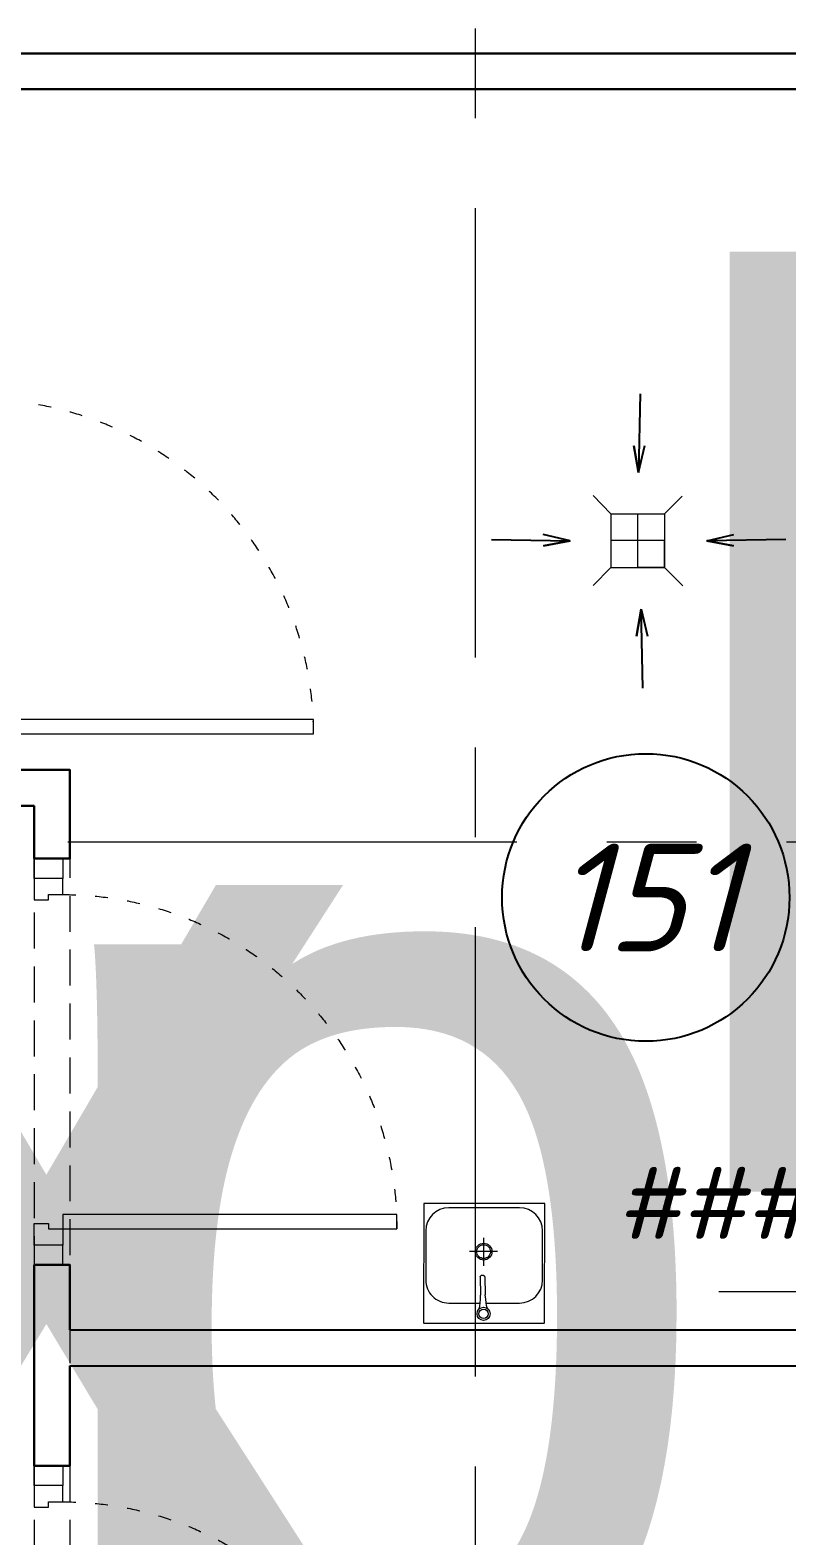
# Model space of a CAD drawing. Header units: millimetres. Extents: x -9096648 to 8741128, y -70248 to 735163.
# Drawn here: x -210473 to -208366, y 110670 to 114858 of the extents above; entities that cross this region are included whole.
import ezdxf
from ezdxf import colors
from ezdxf.entities.mleader import LeaderData, LeaderLine
from ezdxf.enums import TextEntityAlignment as Align
from ezdxf.math import Vec2, Vec3

# ---------------------------------------------------------------- set-up
doc = ezdxf.new("R2018")
doc.units = ezdxf.units.MM
for name, pattern in [('ACAD_ISO03W100', [30, 12, -18]), ('ADSK_Штриховая_ш2 п1', [3, 2, -1]), ('CENTER', [2, 1.25, -0.25, 0.25, -0.25])]:
    doc.linetypes.add(name, pattern=pattern)
for name, color, linetype, lineweight in [('АР_Двери', 5, 'Continuous', 18), ('АР_Маркер экспликации', 239, 'Continuous', 13), ('АР_Номер помещения', 1, 'Continuous', 25), ('АР_Оси', 193, 'Continuous', 9), ('АР_Отметки', 250, 'Continuous', 15), ('АР_Перегородки газоблок', 165, 'Continuous', 30), ('АР_Помещения_площадь', 19, 'Continuous', 9), ('АР_тонкая линия', 250, 'Continuous', 0), ('ТХ_пищеблок', 30, 'Continuous', 20)]:
    doc.layers.add(name, color=color, linetype=linetype, lineweight=lineweight)
doc.layers.add('АР_Названия помещений', color=124, linetype='Continuous', lineweight=5, plot=False)
doc.layers.add('ТХ_ВК_оборуд.ТХ', color=250, linetype='Continuous')
doc.layers.add('ТХ_ВК_трапы', color=5, linetype='Continuous')
doc.styles.add('ISOCPEUR', font='isocpeui.ttf', dxfattribs={"height": 250})
doc.styles.get("Standard").update_dxf_attribs({"font": 'arial.ttf'})

# ---------------------------------------------------------------- blocks, each defined once
blk = doc.blocks.new('*U1988')
at = {"color": 8}
for points in [[(0, 0), (0, -80), (55, -80), (55, 0), (0, 0)], [(55, -80), (55, 0), (115, 0), (115, -40), (100, -40), (100, -80), (55, -80)], [(1075, -80), (1075, 0), (1015, 0), (1015, -40), (1030, -40), (1030, -80), (1075, -80)], [(1130, 0), (1130, -80), (1075, -80), (1075, 0), (1130, 0)]]:
    blk.add_lwpolyline(points, dxfattribs=at)
blk.add_lwpolyline([(100, -80), (100, -1010), (140, -1010), (140, -80)], close=True, dxfattribs=at)
at = {"color": 8, "linetype": 'ACAD_ISO03W100', "ltscale": 3}
blk.add_arc((100, -80), 930, 270, 0, dxfattribs=at)
blk = doc.blocks.new('*U1987')
at = {"color": 8}
for points in [[(-55, -80), (-55, 0), (-115, 0), (-115, -40), (-100, -40), (-100, -80), (-55, -80)], [(0, 0), (0, -80), (-55, -80), (-55, 0), (0, 0)], [(-1130, 0), (-1130, -80), (-1075, -80), (-1075, 0), (-1130, 0)], [(-1075, -80), (-1075, 0), (-1015, 0), (-1015, -40), (-1030, -40), (-1030, -80), (-1075, -80)]]:
    blk.add_lwpolyline(points, dxfattribs=at)
blk.add_lwpolyline([(-100, -80), (-100, -1010), (-140, -1010), (-140, -80)], close=True, dxfattribs=at)
at = {"color": 8, "linetype": 'ACAD_ISO03W100', "ltscale": 3}
blk.add_arc((-100, -80), 930, 180, 270, dxfattribs=at)
blk = doc.blocks.new('*U2302')
at = {"color": 8, "style": 'ISOCPEUR', "flags": 1}
blk.add_attdef('КАТЕГОРИЯ', (-499.2, -2092.2), '', height=250, dxfattribs=at)
at = {"layer": 'АР_Номер помещения', "color": 8, "style": 'ISOCPEUR'}
blk.add_attdef('НОМЕР_ПОМЕЩЕНИЯ', text='', height=300, dxfattribs=at).set_placement((2520.3, -1416.1), align=Align.MIDDLE_CENTER)
at = {"layer": 'АР_Помещения_площадь', "color": 8, "lineweight": 30, "flags": 104}
blk.add_attdef('ИМЯ_ПОМЕЩЕНИЯ', text='', height=100, dxfattribs=at).set_placement((157.6, 1217.1), align=Align.MIDDLE_CENTER)
at = {"layer": 'АР_Помещения_площадь', "color": 8, "style": 'ISOCPEUR'}
blk.add_attdef('ПЛОЩАДЬ_ПОМЕЩЕНИЯ', text='', height=200, dxfattribs=at).set_placement((1399.1, -2454.1), align=Align.MIDDLE_RIGHT)
blk = doc.blocks.new('*U2305')
at = {"color": 8, "style": 'ISOCPEUR', "flags": 1}
blk.add_attdef('КАТЕГОРИЯ', (-499.2, -2092.2), '', height=250, dxfattribs=at)
at = {"layer": 'АР_Номер помещения', "color": 8, "style": 'ISOCPEUR'}
blk.add_attdef('НОМЕР_ПОМЕЩЕНИЯ', text='', height=300, dxfattribs=at).set_placement((2781.3, -1797.8), align=Align.MIDDLE_CENTER)
at = {"layer": 'АР_Помещения_площадь', "color": 8, "lineweight": 30, "flags": 104}
blk.add_attdef('ИМЯ_ПОМЕЩЕНИЯ', text='', height=100, dxfattribs=at).set_placement((157.6, 1217.1), align=Align.MIDDLE_CENTER)
at = {"layer": 'АР_Помещения_площадь', "color": 8, "style": 'ISOCPEUR'}
blk.add_attdef('ПЛОЩАДЬ_ПОМЕЩЕНИЯ', text='', height=200, dxfattribs=at).set_placement((4654.4, -5003.8), align=Align.MIDDLE_RIGHT)
blk = doc.blocks.new('*U2307')
at = {"layer": 'АР_Номер помещения', "color": 8}
blk.add_circle((771, -3079.4), 400, dxfattribs=at)
at = {"layer": 'АР_Помещения_площадь', "color": 8}
blk.add_line((1396.8, -4175.9), (974.4, -4175.9), dxfattribs=at)
at = {"color": 8, "style": 'ISOCPEUR', "flags": 1}
blk.add_attdef('КАТЕГОРИЯ', (-499.2, -2092.2), '', height=250, dxfattribs=at)
at = {"layer": 'АР_Номер помещения', "color": 8, "style": 'ISOCPEUR'}
blk.add_attdef('НОМЕР_ПОМЕЩЕНИЯ', text='', height=300, dxfattribs=at).set_placement((771, -3079.4), align=Align.MIDDLE_CENTER)
at = {"layer": 'АР_Помещения_площадь', "color": 8, "lineweight": 30, "flags": 104}
blk.add_attdef('ИМЯ_ПОМЕЩЕНИЯ', text='', height=100, dxfattribs=at).set_placement((157.6, 1217.1), align=Align.MIDDLE_CENTER)
at = {"layer": 'АР_Помещения_площадь', "color": 8, "style": 'ISOCPEUR'}
blk.add_attdef('ПЛОЩАДЬ_ПОМЕЩЕНИЯ', text='', height=200, dxfattribs=at).set_placement((1401.7, -3929.4), align=Align.MIDDLE_RIGHT)
blk = doc.blocks.new('Трап ТХ')
at = {"layer": 'ТХ_ВК_трапы', "color": 8, "lineweight": 0}
for p, q in [((305243.2, -196674.3), (305292.9, -196724.5)), ((305491.2, -196675.5), (305442.2, -196724.5)), ((305292.9, -196724.5), (305292.9, -196874.5)), ((305292.9, -196724.5), (305442.2, -196724.5)), ((305367.6, -196874.5), (305367.6, -196724.5)), ((305442.2, -196724.5), (305442.2, -196874.5)), ((305442.2, -196799.5), (305292.9, -196799.5)), ((305442.2, -196874.5), (305442.2, -196799.5)), ((305243.2, -196924.3), (305292.9, -196874.5)), ((305292.9, -196874.5), (305442.2, -196874.5)), ((305442.2, -196874.5), (305367.6, -196874.5)), ((305493.2, -196925.5), (305442.2, -196874.5))]:
    blk.add_line(p, q, dxfattribs=at)
blk = doc.blocks.new('_DotSmall')
at = {"color": 8, "linetype": 'ByBlock', "const_width": 0.5}
blk.add_lwpolyline([(-0.0625, 0, 1), (0.0625, 0, 1)], format="xyb", close=True, dxfattribs=at)
blk = doc.blocks.new('A$C985b353d')
at = {"layer": 'ТХ_ВК_трапы', "color": 8, "ltscale": 100}
for p, q in [((6.4, 408.7), (2.2, 189.2)), ((2.2, 189.2), (-11.2, 263.5)), ((-11.2, 263.5), (2.2, 189.2)), ((2.2, 189.2), (19.8, 264.3)), ((-407.4, 3.3), (-187.9, -0.9)), ((-187.9, -0.9), (-263, 16.7)), ((192.3, -0.9), (267.4, 16.7)), ((411.8, 3.3), (192.3, -0.9)), ((-187.9, -0.9), (-262.2, -14.3)), ((-262.2, -14.3), (-187.9, -0.9)), ((192.3, -0.9), (266.6, -14.3)), ((266.6, -14.3), (192.3, -0.9)), ((9.7, -190.8), (-3.8, -265.2)), ((-3.8, -265.2), (9.7, -190.8)), ((13.8, -410.3), (9.7, -190.8)), ((9.7, -190.8), (27.3, -265.9))]:
    blk.add_line(p, q, dxfattribs=at)

msp = doc.modelspace()

# ---------------------------------------------------------------- linework, layer by layer
at = {"layer": 'АР_Оси', "color": 8, "linetype": 'CENTER', "ltscale": 1000}
for p, q in [((-209233.92, 134363.15), (-209233.92, 78630.8)), ((-224367.61, 112600.68), (-141189.21, 112600.68))]:
    msp.add_line(p, q, dxfattribs=at)
at = {"layer": 'АР_Перегородки газоблок', "color": 8, "ltscale": 100}
for points in [[(-211555.35, 114793.78), (-207060.85, 114793.78)], [(-210593.83, 114693.78), (-207662.83, 114693.78)], [(-210361.84, 111243.15), (-207662.83, 111241.91), (-207662.83, 114693.78)], [(-210361.84, 111143.15), (-207562.83, 111141.86), (-207562.83, 114693.78)], [(-212033.92, 112800.68), (-210361.84, 112800.68), (-210361.84, 112553.89), (-210461.84, 112553.89)], [(-212033.92, 112700.68), (-210461.84, 112700.68), (-210461.84, 112553.89)], [(-210461.84, 111423.89), (-210461.84, 110864.71)], [(-210361.84, 111243.15), (-210361.84, 111423.89), (-210461.84, 111423.89)], [(-210361.84, 110864.71), (-210361.84, 111143.15)], [(-210361.84, 110864.71), (-210461.84, 110864.71)]]:
    msp.add_lwpolyline(points, dxfattribs=at)
at = {"layer": 'АР_тонкая линия', "color": 8, "linetype": 'ADSK_Штриховая_ш2 п1', "ltscale": 50}
for points in [[(-210361.84, 112600.68), (-210361.84, 110900.68)], [(-210461.84, 112553.89), (-210461.84, 110853.89)], [(-210461.84, 110864.71), (-210461.84, 109734.71)], [(-210361.84, 110864.71), (-210361.84, 109734.71)]]:
    msp.add_lwpolyline(points, dxfattribs=at)
at = {"layer": 'ТХ_пищеблок', "color": 8}
for p, q in [((-209377.31, 111594.8), (-209377.62, 111262.8)), ((-209040.31, 111594.49), (-209377.31, 111594.8)), ((-209110.32, 111582.55), (-209307.32, 111582.74)), ((-209040.62, 111262.49), (-209040.31, 111594.49)), ((-209371.38, 111518.8), (-209371.51, 111381.8)), ((-209210.46, 111499.51), (-209210.45, 111421.2)), ((-209046.51, 111381.49), (-209046.38, 111518.49)), ((-209171.76, 111460.69), (-209250.08, 111460.69)), ((-209220.01, 111390.26), (-209219.74, 111391.23)), ((-209220.01, 111390.26), (-209219.74, 111391.23)), ((-209220.01, 111390.26), (-209218.72, 111339.87)), ((-209220.01, 111390.26), (-209218.72, 111339.87)), ((-209219.74, 111391.23), (-209219.29, 111392.14)), ((-209219.3, 111392.14), (-209218.64, 111393.02)), ((-209218.64, 111393.02), (-209217.87, 111393.74)), ((-209218.64, 111393.02), (-209217.87, 111393.74)), ((-209217.87, 111393.74), (-209216.97, 111394.34)), ((-209217.87, 111393.74), (-209216.97, 111394.34)), ((-209217.14, 111394.47), (-209216.61, 111394.82)), ((-209216.97, 111394.34), (-209215.95, 111394.79)), ((-209216.97, 111394.34), (-209215.95, 111394.79)), ((-209216.61, 111394.82), (-209215.84, 111395.16)), ((-209216.34, 111394.83), (-209215.27, 111395.11)), ((-209216.34, 111394.83), (-209215.27, 111395.11)), ((-209215.84, 111395.16), (-209215.03, 111395.38)), ((-209215.27, 111395.11), (-209214.17, 111395.23)), ((-209215.27, 111395.11), (-209214.17, 111395.23)), ((-209215.03, 111395.38), (-209214.18, 111395.47)), ((-209214.18, 111395.47), (-209213.32, 111395.43)), ((-209214.17, 111395.23), (-209213.06, 111395.18)), ((-209214.17, 111395.23), (-209213.06, 111395.18)), ((-209213.32, 111395.43), (-209212.49, 111395.26)), ((-209213.06, 111395.18), (-209211.99, 111394.95)), ((-209213.06, 111395.18), (-209211.99, 111394.95)), ((-209212.49, 111395.26), (-209211.71, 111394.96)), ((-209211.71, 111394.96), (-209211.16, 111394.64)), ((-209211.6, 111394.92), (-209210.56, 111394.52)), ((-209211.6, 111394.92), (-209210.56, 111394.52)), ((-209210.56, 111394.52), (-209209.63, 111393.97)), ((-209210.56, 111394.52), (-209209.63, 111393.97)), ((-209209.63, 111393.97), (-209208.82, 111393.29)), ((-209209.63, 111393.97), (-209208.82, 111393.29)), ((-209208.82, 111393.29), (-209208.12, 111392.45)), ((-209208.12, 111392.45), (-209207.62, 111391.56)), ((-209208.12, 111392.45), (-209207.62, 111391.56)), ((-209207.62, 111391.56), (-209207.3, 111390.61)), ((-209207.62, 111391.56), (-209207.3, 111390.61)), ((-209207.3, 111390.61), (-209205.93, 111341.22)), ((-209219.29, 111328.46), (-209218.72, 111339.87)), ((-209205.94, 111341.28), (-209205.93, 111341.22)), ((-209205.93, 111341.22), (-209205.8, 111340.23)), ((-209205.93, 111341.22), (-209205.8, 111340.23)), ((-209204.6, 111328.86), (-209205.8, 111340.22)), ((-209307.57, 111317.74), (-209220.28, 111317.66)), ((-209223.63, 111300.35), (-209222.29, 111303.74)), ((-209222.32, 111303.59), (-209221.19, 111309.54)), ((-209221.19, 111309.54), (-209220.29, 111317.55)), ((-209220.29, 111317.47), (-209219.29, 111328.46)), ((-209203.32, 111318.54), (-209204.6, 111328.86)), ((-209201.98, 111310.67), (-209203.33, 111318.62)), ((-209203.16, 111317.64), (-209110.57, 111317.55)), ((-209200.52, 111304.8), (-209201.98, 111310.67)), ((-209199.03, 111301.63), (-209200.56, 111304.94)), ((-209199.03, 111301.63), (-209200.56, 111304.94)), ((-209040.62, 111260.91), (-209377.62, 111261.22))]:
    msp.add_line(p, q, dxfattribs=at)
for radius in [18.25, 13]:
    msp.add_circle((-209210.59, 111287.65), radius, dxfattribs=at)
for centre, start, end in [((-209307.38, 111518.74), 89.94641, 179.94641), ((-209110.38, 111518.55), 359.94641, 89.94641), ((-209307.51, 111381.74), 179.94641, 269.94641), ((-209110.51, 111381.55), 269.94641, 359.94641)]:
    msp.add_arc(centre, 64, start, end, dxfattribs=at)
for major_axis in [(16.44, -16.47), (13.45, -13.48)]:
    msp.add_ellipse((-209210.45, 111460.69), major_axis=major_axis, ratio=1, start_param=4.712389, end_param=10.9955743, dxfattribs=at)

# ---------------------------------------------------------------- block references
at = {"layer": 'АР_Двери', "color": 8, "rotation": 90}
msp.add_blockref('*U1988', (-210693.83, 112800.68), dxfattribs=at)
at = {"layer": 'АР_Двери', "color": 8, "xscale": -1.000000000000001, "rotation": 90}
for p in [(-210461.84, 111423.89), (-210461.84, 109734.71)]:
    msp.add_blockref('*U1987', p, dxfattribs=at)
at = {"layer": 'АР_Маркер экспликации', "color": 8}
ref = msp.add_blockref('*U2302', (-217247.64, 118679.84), dxfattribs=at)
lines = msp.add_mtext('Холодный цех', dxfattribs={"layer": 'АР_Названия помещений', "color": 8, "insert": (-215396.5, 117601.5), "char_height": 2696.6508, "width": 926.94, "attachment_point": 1})
ref.add_attrib('ИМЯ_ПОМЕЩЕНИЯ', '', (-215396.5, 117601.5), dxfattribs={"flags": 104}).embed_mtext(lines)
ref = msp.add_blockref('*U2307', (-209530.04, 115525.14), dxfattribs=at)
ref.add_attrib('НОМЕР_ПОМЕЩЕНИЯ', '151', dxfattribs={"layer": 'АР_Номер помещения', "color": 8, "height": 300, "style": 'ISOCPEUR'}).set_placement((-208759.03, 112445.69), align=Align.MIDDLE_CENTER)
lines = msp.add_mtext('Моечная для кухонной посуды', dxfattribs={"layer": 'АР_Названия помещений', "color": 8, "insert": (-208812.35, 114242.5), "char_height": 2614.8149, "width": 926.94, "attachment_point": 1})
ref.add_attrib('ИМЯ_ПОМЕЩЕНИЯ', '', (-208812.35, 114242.5), dxfattribs={"flags": 104}).embed_mtext(lines)
ref.add_attrib('ПЛОЩАДЬ_ПОМЕЩЕНИЯ', '####', dxfattribs={"layer": 'АР_Помещения_площадь', "color": 8, "height": 200, "style": 'ISOCPEUR'}).set_placement((-208128.36, 111595.75), align=Align.MIDDLE_RIGHT)
ref = msp.add_blockref('*U2305', (-217247.73, 115506.8), dxfattribs=at)
lines = msp.add_mtext('Горячий цех', dxfattribs={"layer": 'АР_Названия помещений', "color": 8, "insert": (-214485.6, 112941.21), "char_height": 2696.6508, "width": 926.94, "attachment_point": 1})
ref.add_attrib('ИМЯ_ПОМЕЩЕНИЯ', '', (-214485.6, 112941.21), dxfattribs={"flags": 104}).embed_mtext(lines)
at = {"layer": 'АР_тонкая линия', "color": 8, "ltscale": 500}
msp.add_blockref('A$C985b353d', (-208781.4, 113438.33), dxfattribs=at)
at = {"layer": 'ТХ_ВК_оборуд.ТХ', "color": 8}
msp.add_blockref('Трап ТХ', (-514148.96, 310237.86), dxfattribs=at)

# ---------------------------------------------------------------- leaders
at = {"layer": 'АР_Отметки', "color": 8}
ml = msp.add_multileader_mtext('Standard', dxfattribs=at)
ml.set_content('+8,400', color=8, style='ISOCPEUR')
ml.set_leader_properties(color=8, linetype='Continuous', lineweight=-1)
ml.set_arrow_properties(name='DOTSMALL')
ml.build(insert=Vec2(0, 0))
ml.multileader.update_dxf_attribs({"has_text_frame": 1, "text_left_attachment_type": 4, "text_right_attachment_type": 4, "dogleg_length": 100, "arrow_head_size": 180})
ctx = ml.context
ctx.base_point, ctx.char_height, ctx.arrow_head_size, ctx.landing_gap_size, ctx.plane_origin = Vec3(-213964.52, 351820.44), 250, 180, 50, Vec3(-213737.24, 351613.27)
ctx.left_attachment, ctx.right_attachment = 4, 4
notes = []
notes.append((ctx, [(0, (0, 0, 0), (0, 0), (1, 0), 1, [])]))
ctx.mtext.insert, ctx.mtext.width, ctx.mtext.line_spacing_style, ctx.mtext.flow_direction = Vec3(-213914.52, 352153.77), 852.697, 2, 5
ml = msp.add_multileader_mtext('Standard', dxfattribs=at)
ml.set_content('+7,320', color=8, style='ISOCPEUR')
ml.set_leader_properties(color=8, linetype='Continuous', lineweight=-1)
ml.set_arrow_properties(name='DOTSMALL')
ml.build(insert=Vec2(0, 0))
ml.multileader.update_dxf_attribs({"has_text_frame": 1, "text_left_attachment_type": 4, "text_right_attachment_type": 4, "dogleg_length": 100, "arrow_head_size": 180})
ctx = ml.context
ctx.base_point, ctx.char_height, ctx.arrow_head_size, ctx.landing_gap_size, ctx.plane_origin = Vec3(-208778.81, 205021.53), 250, 180, 50, Vec3(-209365.31, 203753.96)
ctx.left_attachment, ctx.right_attachment = 4, 4
notes.append((ctx, [(0, (0, 0, 0), (0, 0), (1, 0), 1, [])]))
ctx.mtext.insert, ctx.mtext.width, ctx.mtext.line_spacing_style, ctx.mtext.flow_direction = Vec3(-208728.81, 205354.86), 852.697, 2, 5
ml = msp.add_multileader_mtext('Standard', dxfattribs=at)
ml.set_content('+7,710', color=8, style='ISOCPEUR')
ml.set_leader_properties(color=8, linetype='Continuous', lineweight=-1)
ml.set_arrow_properties(name='DOTSMALL')
ml.build(insert=Vec2(0, 0))
ml.multileader.update_dxf_attribs({"has_text_frame": 1, "text_left_attachment_type": 4, "text_right_attachment_type": 4, "dogleg_length": 100, "arrow_head_size": 180})
ctx = ml.context
ctx.base_point, ctx.char_height, ctx.arrow_head_size, ctx.landing_gap_size, ctx.plane_origin = Vec3(-208714.23, 204091.21), 250, 180, 50, Vec3(-208988.39, 202823.65)
ctx.left_attachment, ctx.right_attachment = 4, 4
notes.append((ctx, [(0, (0, 0, 0), (0, 0), (1, 0), 1, [])]))
ctx.mtext.insert, ctx.mtext.width, ctx.mtext.line_spacing_style, ctx.mtext.flow_direction = Vec3(-208664.23, 204424.54), 852.697, 2, 5
for ctx, leaders in notes:
    for number, flags, end, landing, length, lines in leaders:
        leader = LeaderData()
        leader.index, (leader.has_last_leader_line, leader.has_dogleg_vector, leader.attachment_direction) = number, flags
        leader.last_leader_point, leader.dogleg_vector, leader.dogleg_length = Vec3(end), Vec3(landing), length
        for number, points, colour, breaks in lines:
            line = LeaderLine()
            line.index, line.vertices, line.color, line.breaks = number, Vec3.list(points), colors.encode_raw_color(colour), breaks
            leader.lines.append(line)
        ctx.leaders.append(leader)

doc.saveas('drawing.dxf')
